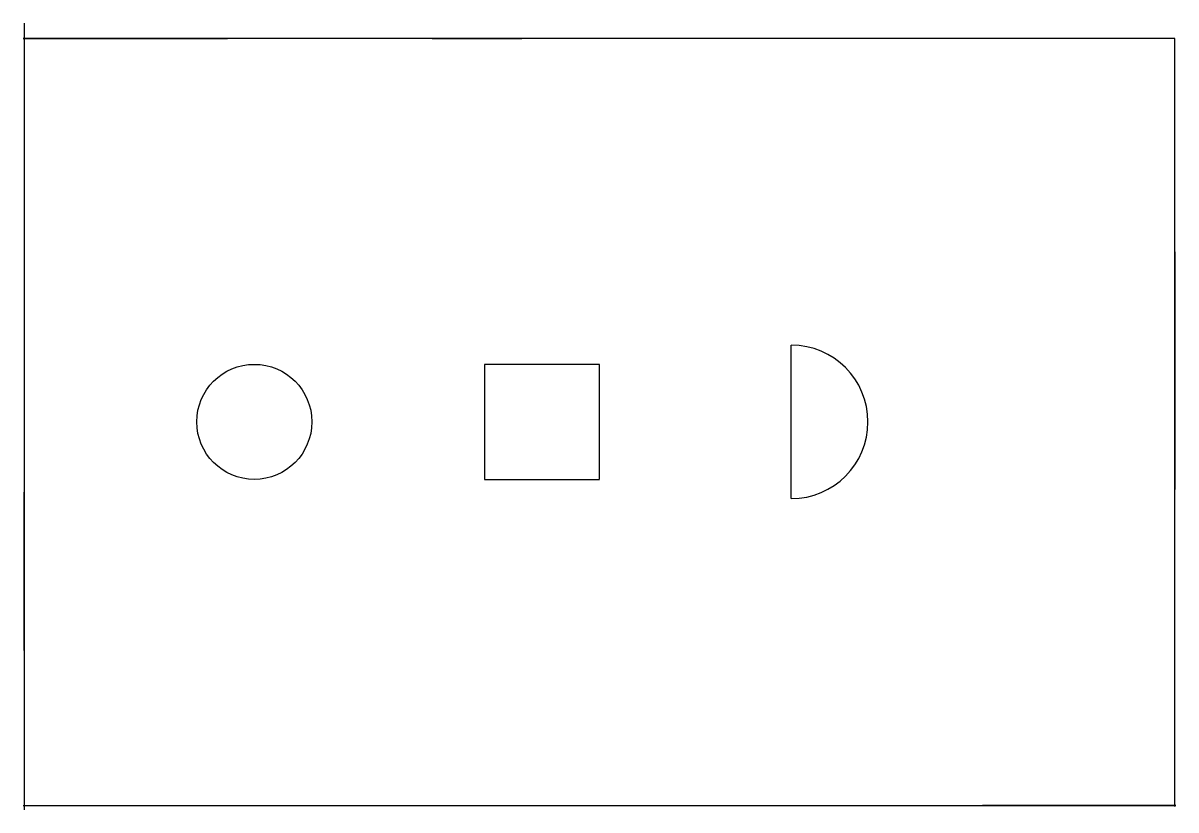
# Model space of a CAD drawing. Header units: millimetres. Extents: x -30 to 30030, y -120 to 20400.
import ezdxf

# ---------------------------------------------------------------- set-up
doc = ezdxf.new("R2010")
doc.units = ezdxf.units.MM

msp = doc.modelspace()

# ---------------------------------------------------------------- linework, layer by layer
for p, q in [((0, 20400), (0, 17295)), ((5299, 20000), (-30, 20000)), ((-30, 20000), (5299, 20000)), ((10632, 20000), (5302, 20000)), ((10332, 20000), (5502, 20000)), ((12956, 20000), (10633, 20000)), ((10633, 20000), (12956, 20000)), ((12656, 20000), (10833, 20000)), ((12977, 20000), (12959, 20000)), ((12959, 20000), (12977, 20000)), ((18578, 20000), (12980, 20000)), ((30000, 20000), (18578, 20000)), ((30000, 17322), (30000, 20000)), ((0, 17292), (0, 17281)), ((0, 17281), (0, 8168)), ((30000, 14436), (30000, 17320)), ((0, 16981), (0, 8368)), ((30000, 8239), (30000, 14436)), ((30000, 14436), (30000, 8239)), ((30000, 8539), (30000, 14236)), ((20000, 8000), (20000, 12000)), ((14998, 11500), (12000, 11500)), ((12000, 11498), (12000, 8500)), ((15000, 8502), (15000, 11500)), ((12002, 8500), (15000, 8500)), ((0, 8167), (0, 4036)), ((0, 4036), (0, 8167)), ((30000, 4551), (30000, 8238)), ((0, 7867), (0, 4236)), ((30000, 2243), (30000, 4548)), ((0, 4033), (0, -120)), ((30000, -30), (30000, 2242)), ((30000, 270), (30000, 2042)), ((-30, 0), (6130, 0)), ((6131, 0), (17223, 0)), ((6431, 0), (17023, 0)), ((17226, 0), (24982, 0)), ((24983, 0), (30030, 0)), ((30030, 0), (24983, 0)), ((25283, 0), (29830, 0))]:
    msp.add_line(p, q)
msp.add_circle((6000, 10000), 1500)
msp.add_arc((20000, 10000), 2000, -89.98, 89.98)

doc.saveas('drawing.dxf')
